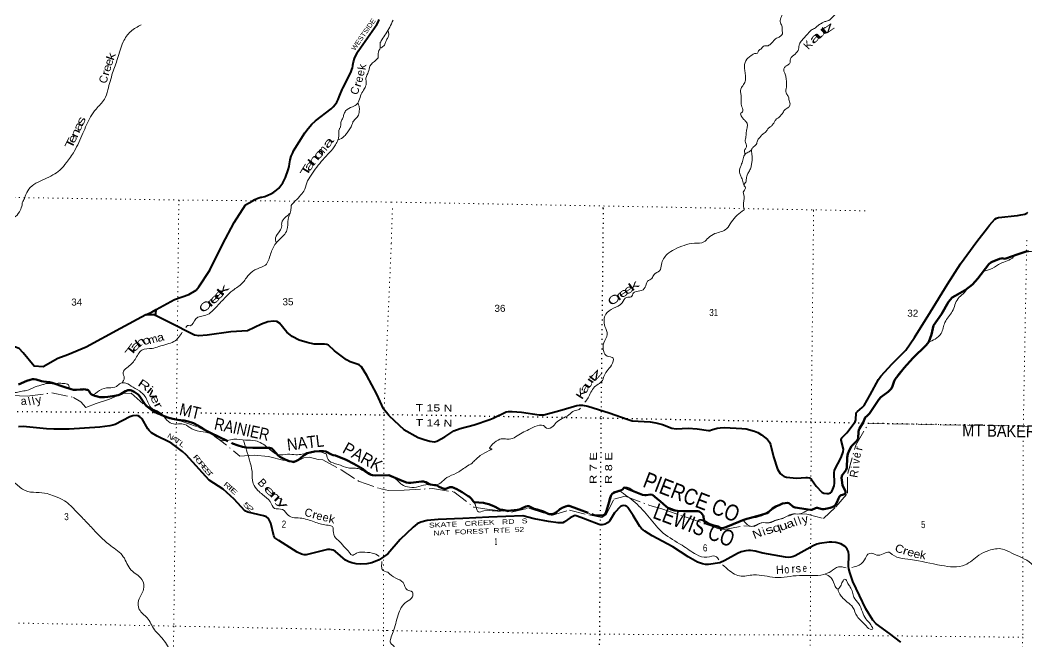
# Model space of a CAD drawing. Header units: feet. Extents: x -252658 to 9, y -366365 to -181930.
# Drawn here: x -229425 to -204389, y -284628 to -269181 of the extents above; entities that cross this region are included whole.
import ezdxf
from ezdxf.enums import TextEntityAlignment as Align

# ---------------------------------------------------------------- set-up
doc = ezdxf.new("R2010")
doc.units = ezdxf.units.FT
doc.header["$LTSCALE"] = 80
for name, pattern in [('DOT_DASHED', [7.7, 5, -1.2, 0.3, -1.2]), ('DOTTED', [1.5, 0.3, -1.2]), ('LONG_DASH_SHORT_DASH', [9.9, 6, -1.2, 1.5, -1.2])]:
    doc.linetypes.add(name, pattern=pattern)
for name, color, linetype, lineweight in [('11', 7, 'LONG_DASH_SHORT_DASH', 60), ('26', 7, 'Continuous', 40), ('39', 7, 'Continuous', 13), ('44', 7, 'DOT_DASHED', 13), ('6', 7, 'DOTTED', 25), ('7', 7, 'DOTTED', 13)]:
    doc.layers.add(name, color=color, linetype=linetype, lineweight=lineweight)
for name, color, linetype in [('12', 7, 'Continuous'), ('27', 7, 'Continuous'), ('41', 7, 'Continuous')]:
    doc.layers.add(name, color=color, linetype=linetype)

msp = doc.modelspace()

# ---------------------------------------------------------------- linework, layer by layer
at = {"layer": '11'}
for points in [[(-208619.87, -279632.29), (-208598.85, -279598.38), (-208587.32, -279573.13), (-208574.63, -279397.91), (-208569.11, -279369.99), (-208553.11, -279326.58), (-208459.78, -279176.27), (-208407.28, -279057.58), (-208364.16, -279009.88), (-208305.96, -278955.25), (-208253.29, -278880.75), (-208073.23, -278602.78), (-208019.69, -278547.34), (-207838.22, -278415.03), (-207790.02, -278369.77), (-207759.03, -278329.1), (-207733.94, -278275.46), (-207685.81, -278149.72), (-207661.57, -278100.35), (-207598.03, -278014.83), (-207440.51, -277820), (-207223.65, -277582.11), (-206893.09, -277258.87), (-206823.57, -277173.26), (-206760.08, -276989.33), (-206707.42, -276766.84), (-206514.17, -276484.67), (-206336.3, -276182.74), (-206250.71, -276075.59), (-206175.22, -276026.9), (-205996.08, -275934.6), (-205920.4, -275886.66), (-205744.1, -275752.01), (-205606.14, -275602.41), (-205334.2, -275244.55), (-205287.12, -275200.95), (-205253.76, -275182.64), (-205073.27, -275111.85), (-205029.68, -275099.27), (-205007.72, -275098.02), (-204944.98, -275108.08), (-204916.23, -275103.67), (-204627.76, -275007.37), (-204407.79, -274926.4), (-204350.76, -274916.73)], [(-229463.48, -278233.71), (-229254.77, -278139.93), (-229172.05, -278114.61), (-229119.7, -278103.31), (-229078.83, -278099.79), (-229027.87, -278106.3), (-228891.64, -278150.27), (-228843.48, -278160.19), (-228690.98, -278177.23), (-228630.28, -278192.12), (-228337.74, -278289.13), (-228152.1, -278352.8), (-228100.56, -278363.1), (-228023.26, -278364.95), (-227851.96, -278353.49)], [(-227851.96, -278353.49), (-227797.66, -278357), (-227768.6, -278362.21), (-227744.93, -278369.06), (-227734.93, -278374.32), (-227724.11, -278382.85), (-227711.79, -278396.7), (-227679.81, -278446.38), (-227663.48, -278467.76), (-227648.67, -278480.95), (-227629, -278491.08), (-227568.95, -278514.19), (-227501.04, -278534.31), (-227445.23, -278545), (-227388.97, -278549.52), (-227327.43, -278548.72), (-227244.1, -278542.75), (-227073.83, -278517.25), (-226985.29, -278498.67), (-226958.96, -278489.76), (-226911.09, -278465.8), (-226807.31, -278402.16), (-226777.17, -278387.31), (-226746.83, -278376.82), (-226710.27, -278372.21), (-226687.08, -278374.21), (-226655.51, -278382.13), (-226623.52, -278395.47), (-226585.61, -278416.96), (-226492.82, -278486.19), (-226449.45, -278529.15), (-226312.75, -278731.79), (-226274.61, -278768.13), (-226192.42, -278828.17), (-225992.27, -278950.64), (-225845.14, -279018.18), (-225727.15, -279059.45), (-225629.88, -279086.76), (-225504.88, -279112.8), (-225346.42, -279124.93), (-225245.53, -279148.87), (-225117.09, -279195.61), (-225006.18, -279249.51), (-224890.72, -279319.13), (-224789.14, -279381.87), (-224690.07, -279434.76), (-224143.73, -279695.79), (-224004.3, -279752.16), (-223898.07, -279783.31), (-223802.07, -279799.81), (-223637.49, -279804.95), (-223387.29, -279803.32), (-223225.44, -279804.41), (-223190.2, -279814.13), (-223168.35, -279825.96), (-223147.19, -279841.85), (-223121.64, -279866.56), (-223007.58, -279999.35), (-222962.93, -280033), (-222837.97, -280098.78), (-222735.46, -280137.99), (-222674.38, -280150.66), (-222618.37, -280151.83), (-222570.27, -280138.86), (-222505.63, -280101.34), (-222443.06, -280051.71), (-222351.39, -279978.57), (-222291.01, -279943.59), (-222216.44, -279920.87), (-222108.13, -279900.64), (-221990.58, -279888.7), (-221883.06, -279886.26), (-221824.77, -279902.07), (-221683.95, -279975.11), (-221638.98, -279993.19), (-221585.18, -279999.53), (-221320.55, -280106.43), (-221124.29, -280208.49), (-220896.08, -280339.91), (-220768.15, -280438.73), (-220725.27, -280463.72), (-220692.47, -280476.73), (-220664.48, -280484.39), (-220584.93, -280493.78), (-220260.17, -280488.88)], [(-215074.23, -281492.42), (-214959.98, -281489.58), (-214920.53, -281482.96), (-214883.12, -281464.17), (-214849.7, -281394.59), (-214729.74, -280985.96), (-214700.01, -280947.93), (-214660.9, -280920.91), (-214470.12, -280858.32), (-214437.65, -280834.65), (-214410.31, -280802.49), (-214394.46, -280795.52), (-214317.42, -280823.22), (-213948.22, -280971.45), (-213888.72, -280986.72), (-213853.82, -280986.23), (-213749.04, -280965.32), (-213702.73, -280976.96), (-213589.36, -281063.41), (-213508.13, -281130.17), (-213357.42, -281263.57), (-213300.75, -281304.79), (-213238.74, -281337.11), (-213142.68, -281365.08), (-213078.75, -281373.23), (-212924.21, -281378.66), (-212762.65, -281383.27), (-212619.97, -281377.58), (-212572.16, -281379.98), (-212535.1, -281388.95), (-212486.98, -281422.39), (-212435.09, -281485.68), (-212426.83, -281514), (-212424.95, -281587.21), (-212413.13, -281614.64), (-212378.86, -281643.15), (-212315.56, -281684.18), (-212250.74, -281715.61), (-212093.36, -281765.44), (-212013.83, -281798.21), (-211990.44, -281801.55), (-211957.66, -281800.71), (-211900.22, -281788.18), (-211788.41, -281742.24), (-211449.8, -281607.63), (-211353.24, -281571.87), (-211287.4, -281551.49), (-211009.44, -281483.54), (-210858.61, -281432.69), (-210816.87, -281409.66), (-210715.97, -281318.23), (-210630.28, -281266.62), (-210535.42, -281221.63), (-210463.36, -281194.38), (-210401.06, -281179.42), (-210345.41, -281175.34), (-210307.04, -281183.01), (-210281.64, -281199.7), (-210205.74, -281262.16), (-210179.39, -281279.27), (-210149.61, -281289.5), (-209768.7, -281349.51), (-209734.64, -281344.48), (-209642.65, -281308.67), (-209619.51, -281301.87), (-209596.27, -281299.09), (-209569.6, -281302.36), (-209479.36, -281329.11), (-209434.62, -281327.97), (-209351.29, -281316.49), (-209284.16, -281300.45), (-209233.1, -281283.52), (-209180.56, -281253.92), (-209149.44, -281223.18), (-209118.45, -281168.26), (-209074.58, -281064.86), (-209060.31, -281035.18), (-209051.36, -281020.56), (-209034.65, -281001.5), (-209019.94, -280993.31), (-209004.74, -280986.12), (-208943.92, -280964.22), (-208921.3, -280954.27), (-208904.16, -280941.46), (-208893.23, -280922.17), (-208896.18, -280888.31), (-208970.77, -280735.38), (-208993.79, -280612.49), (-208996.96, -280552.86), (-208994.16, -280521.51), (-208987.49, -280498.81), (-208977.32, -280478.36), (-208897, -280374.72), (-208883.1, -280351.97), (-208873.44, -280331.06), (-208866.72, -280301.81), (-208854.03, -280044.64), (-208838.09, -279959), (-208797.54, -279856.38), (-208751.8, -279765.48), (-208619.87, -279632.29)], [(-220260.17, -280488.88), (-219981.88, -280604.99), (-219882.73, -280642.26), (-219814.32, -280666.98), (-219766.88, -280675.67), (-219711.41, -280675.01), (-219447.69, -280642.41), (-219391.7, -280642.26), (-219365.31, -280648.95), (-219336.89, -280661.4), (-219254.55, -280708.29), (-219220.14, -280720.66), (-219119.91, -280732.03), (-219090.33, -280737.55), (-219057.55, -280747.31), (-219020.14, -280767.63), (-218926.75, -280811.58), (-218907.71, -280820.61), (-218890.67, -280826.62), (-218867.61, -280828.97), (-218837.76, -280823.81), (-218737.52, -280787.03), (-218720.32, -280782.86), (-218701.26, -280780.74), (-218678.55, -280784.19), (-218638.63, -280800.07), (-218564.53, -280833.65), (-218510.67, -280863.92), (-218429.65, -280911.56), (-218279.8, -281005.67), (-218250.72, -281027.45), (-218217.33, -281059.49), (-218170.32, -281118.86), (-218149.84, -281145.08), (-218129.96, -281153.6), (-217904.55, -281174.95), (-217846.87, -281186.36), (-217767.95, -281208.93), (-217666.6, -281245.37), (-217632.02, -281261.26), (-217522.59, -281322.93), (-217491.69, -281336.82), (-217465.79, -281345.33), (-217433.23, -281351.87), (-217344.33, -281366.89), (-217315.26, -281370.9), (-217275.34, -281370.4), (-217218.54, -281366.05), (-217062.99, -281345.99), (-217018.23, -281339.14), (-216974.13, -281324.77), (-216926.07, -281301.17), (-216845.55, -281266.4), (-216806.27, -281257.07), (-216771.57, -281257.16), (-216754.1, -281263.09), (-216691.12, -281301.69), (-216638.35, -281320.97), (-216563.87, -281343.31), (-216409.13, -281390.29), (-216308.58, -281438.26), (-216289.01, -281445.95), (-216266.54, -281451.77), (-216237.75, -281454.97), (-216214.33, -281455.14), (-216195.65, -281452.97), (-216165.38, -281447.63), (-216135.13, -281435.35), (-216097.39, -281410.34), (-216004.5, -281332.11), (-215974.48, -281311.8), (-215948.19, -281299.17), (-215859.65, -281266.07), (-215801.38, -281252.04), (-215771.28, -281251.19), (-215745.53, -281253.86), (-215152.12, -281479.21), (-215074.23, -281492.42)]]:
    msp.add_lwpolyline(points, dxfattribs=at)
at = {"layer": '26'}
for points in [[(-223818.29, -273772.1), (-223654.91, -273676.68), (-223586.34, -273637.94), (-223514.1, -273606.58), (-223438.98, -273582.95), (-223417.46, -273577.74), (-223338.39, -273559.33), (-223261.68, -273532.75), (-223188.17, -273498.31), (-223118.66, -273456.37), (-223053.91, -273407.39), (-222994.64, -273351.91), (-222941.5, -273290.54), (-222895.05, -273223.96), (-222855.83, -273152.88), (-222830.05, -273093.61), (-222760.83, -272901.17), (-222738.18, -272816.78), (-222726.48, -272747.76), (-222709.81, -272653.87), (-222683.41, -272562.24), (-222647.58, -272473.87), (-222622.96, -272425.1), (-222344.17, -271984.09), (-222261.38, -271869.37), (-222167.05, -271763.94), (-222089.6, -271691.87), (-222080.64, -271684), (-221693.02, -271383.73), (-221640.24, -271333.81), (-221592.96, -271278.64), (-221551.72, -271218.84), (-221516.94, -271155.05), (-221489.03, -271087.98), (-221487.27, -271082.98), (-221413.96, -270905.21), (-221396.67, -270869.81), (-221342.04, -270764.31), (-221196.39, -270454.14), (-221176.8, -270409.42), (-221161.99, -270362.9), (-221152.12, -270315.08), (-221149.73, -270297.01), (-221134.28, -270214.01), (-221110.25, -270133.08), (-221077.88, -270055.11), (-221037.55, -269980.95), (-221016.89, -269949.01), (-220558.06, -269290.94), (-220524.27, -269230.16), (-220497.01, -269166.19)], [(-226038.73, -276368.26), (-225585.21, -276120.82), (-225226.53, -275997.12), (-225050.8, -275885.96), (-224981.84, -275808.09), (-224711.18, -275389.98), (-224394.57, -274759.03), (-224104.27, -274211.42), (-223818.29, -273772.1)], [(-205366.48, -274339.18), (-205317.38, -274275.91), (-205182.18, -274123.51), (-205141.9, -274101.78), (-205092.88, -274086.85), (-205013.16, -274077.81), (-204703.48, -274046.67), (-204623.97, -274035.67), (-204538.53, -274017.05), (-204442.8, -273997.29), (-204391.66, -273979.33), (-204368.03, -273954.2)], [(-220245.98, -279015.7), (-219880.79, -279353.88), (-219528.94, -279552.45), (-219381.06, -279602.95), (-219239.07, -279637.75), (-219123.98, -279654.81), (-219061.56, -279642.23), (-218860.16, -279532.29), (-218638.53, -279382.18), (-218484.55, -279326.41), (-218135.46, -279233.02), (-217747.08, -279104.63), (-217664.5, -279069.67), (-217336.31, -278915.91), (-217282.44, -278904.18), (-217192.92, -278904.18), (-216958.4, -278921.19), (-216519.39, -278989.48), (-216397.75, -278989.45), (-216007.4, -278882.15), (-215580.79, -278754.85), (-215524.01, -278750.63), (-215443.02, -278750.63), (-215305.45, -278775.89), (-214779.31, -278940.57), (-214305.43, -279107.08), (-214208.93, -279134.48), (-213758.81, -279159.2), (-213612.14, -279185.66), (-213447.45, -279230.64), (-213219.96, -279322.14), (-213114.11, -279338.35), (-212808.46, -279315.24), (-212589.4, -279332.07), (-212310.11, -279375.24), (-212274.67, -279373.32), (-212233.11, -279360.53), (-212088.18, -279317.88), (-212014.64, -279309.35), (-211905.81, -279306.2), (-211473.66, -279323.74), (-211366.69, -279339.2), (-211159.94, -279390.38), (-211077.97, -279423.62), (-210986.23, -279486.34), (-210839.16, -279601.49), (-210789.29, -279665.94), (-210762.43, -279727.31), (-210687.98, -280028.31), (-210590.5, -280336.37), (-210527.98, -280443.82), (-210476.82, -280486.47), (-210424.26, -280517.94), (-210369.19, -280537.64), (-210116.83, -280563.22), (-209888.55, -280541.92), (-209840.6, -280544.04), (-209793.15, -280556.26), (-209743.62, -280593.1), (-209624.96, -280757.95), (-209492.11, -280908.71), (-209436.59, -280937.59), (-209365.29, -280944.95), (-209321.6, -280938.56), (-209273.64, -280921.49), (-209247.52, -280906.04), (-209210.76, -280836.2), (-209184.12, -280748.76), (-209174.41, -280685.05), (-209181.99, -280424.62), (-209169.33, -280365.27), (-209009.45, -280046.01), (-208957.12, -279906.42), (-208948.44, -279837.04), (-209006, -279615.6), (-209006.15, -279584.41), (-208989.09, -279556.69), (-208862.67, -279437.08), (-208658.71, -279162.21), (-208643.81, -279108.88), (-208631.84, -278941.06), (-208603.31, -278904.16), (-208484.64, -278806.8), (-208439.19, -278754.88), (-208286.57, -278487.67), (-208081.12, -278106.6), (-208023.69, -278025.95), (-207737.2, -277719.18), (-207398.36, -277384.43), (-207184.19, -277063.34), (-206788.05, -276427.09), (-206361.58, -275736.63), (-206040.27, -275236.9), (-205630.32, -274679.13), (-205366.48, -274339.18)], [(-226296.03, -276506.04), (-226144.31, -276425.87), (-226038.73, -276368.26)], [(-226054.83, -276516.88), (-226053.48, -276478.44), (-226051.95, -276434.69), (-226043.76, -276393.51), (-226038.73, -276368.26)], [(-226296.03, -276506.04), (-226927.34, -276839.66), (-227781.1, -277303.15), (-228240.86, -277500.42), (-228488.76, -277590.86), (-228854.11, -277792.95), (-229073.04, -277781.04), (-229351.66, -277450.82), (-229451.22, -277339.35), (-229631.5, -277269.44), (-229811.16, -277125.11), (-229972.83, -276990.99), (-230528.74, -276905.85), (-230798.77, -276843.29)], [(-226054.83, -276516.88), (-226082.65, -276502.83), (-226271.36, -276505.67), (-226296.03, -276506.04)], [(-220245.98, -279015.7), (-220386.98, -278841.92), (-220552.75, -278472.42), (-220804.17, -278009.68), (-220938.38, -277797.93), (-220992.92, -277746.59), (-221221.27, -277666.97), (-221311.37, -277619.2), (-221604.93, -277395.46), (-221754.51, -277257.42), (-221799.73, -277236.07), (-221852.51, -277233.96), (-222115.98, -277230.23), (-222287.41, -277191.72), (-222488.9, -277128.53), (-222663.2, -277039.64), (-222794.72, -276930.83), (-222973.74, -276706.05), (-223038.98, -276672.11), (-223126.08, -276660.51), (-223266.99, -276676.33), (-223422.07, -276734.45), (-223769.04, -276900.49), (-224185.21, -276927.15), (-224776.62, -277006.65), (-224981.24, -277022.74), (-225090.07, -277004.01), (-225730.44, -276680.79), (-226054.83, -276516.88)], [(-220278.93, -282438.21), (-220499.99, -282592.36), (-220677.41, -282665.29), (-220806.41, -282687.75), (-220956.96, -282695.12), (-221072.42, -282687.75), (-221177.72, -282661.07), (-221253.98, -282637.06), (-221333.92, -282595.39), (-221585.39, -282386.09), (-221644.54, -282347.68), (-221719.57, -282330.64), (-221779.66, -282335.01), (-222017.47, -282392.5), (-222311.45, -282466.46), (-222362.33, -282465.97), (-222429.89, -282453.29), (-222539.98, -282400.16), (-222991.74, -282110.72), (-223088.57, -282043.52), (-223113.36, -281993.03), (-223193.21, -281682.59), (-223246.5, -281565.48), (-223299.69, -281523.91), (-223374.52, -281494), (-223764.14, -281409.84), (-223837.73, -281375.44), (-224098.58, -281083.59), (-224373.84, -280833.85), (-224727.69, -280611.62), (-225297.23, -279981.25), (-225389.73, -279901.7), (-225655.73, -279698.92), (-225730.62, -279655.76), (-226020.85, -279516.53), (-226159.25, -279431.72), (-226212.62, -279378.13), (-226247.92, -279332.45), (-226391.11, -279088.99), (-226446.37, -279038.85), (-226492.81, -279013.5), (-226543.12, -279003.22), (-226621.59, -279009.27), (-226694.08, -279034.13), (-227063.37, -279226.13), (-227119.82, -279245.85), (-227192.66, -279259.57), (-227439.69, -279295.37), (-228205.65, -279341.21), (-228586.02, -279344.06), (-228772.29, -279338.45), (-229346.51, -279281.3), (-229464.26, -279289.14)], [(-214233.76, -281414.17), (-214315.53, -281288.29), (-214336.78, -281269.12), (-214368.82, -281252.04), (-214417.84, -281243.51), (-214449.81, -281245.64), (-214497.6, -281268.58), (-214640.85, -281422.97), (-214766.18, -281631.72), (-214815.35, -281672.13), (-214872.89, -281701.99), (-214909.13, -281712.65), (-214951.76, -281716.92), (-214981.6, -281716.92), (-215021.75, -281709.31), (-215330.76, -281592.19)], [(-215330.76, -281592.19), (-215391.17, -281569.29), (-215599.99, -281494.17), (-215618.89, -281490.87), (-215647.67, -281497.28), (-215744.92, -281550), (-215889.58, -281648.68), (-215932.28, -281670.05), (-215979.1, -281674.27), (-216048.37, -281672.14), (-216287.99, -281638.69), (-216643.58, -281569.11), (-216920.75, -281493.77), (-217770.82, -281532.95), (-218418.73, -281562.78), (-219031.86, -281585.24), (-219299.79, -281608.88), (-219460.78, -281650.81), (-219550.3, -281693.46), (-219653.68, -281776.24), (-219974.33, -282080.89), (-220278.93, -282438.21)], [(-207524.8, -284634.16), (-207803.82, -284424.62), (-208134.39, -284182.07), (-208220.85, -284091.35), (-208394.81, -283811.2), (-208550.49, -283476.8), (-208718.2, -283128.29), (-208794.07, -282906.83), (-208815.38, -282810.87), (-208821.45, -282743.78), (-208815.38, -282478.2), (-208826.29, -282387.77), (-208856.95, -282326.79), (-208908.1, -282262.82), (-209016.61, -282192.04), (-209142.56, -282160.46), (-209236.34, -282149.8), (-209307.98, -282154.86), (-209545.4, -282186.05), (-209613.61, -282203.11), (-209706.31, -282242.02), (-210151.42, -282493.95), (-210196.54, -282510.18), (-210262.62, -282525.11), (-210322.3, -282529.38), (-210392.77, -282527.33), (-210955.3, -282422.87), (-211146.1, -282377.98), (-211260.65, -282359.5), (-211312.35, -282356.66), (-211380.55, -282363.05), (-211490.31, -282395.05), (-211584.57, -282436.85), (-211897.41, -282608.3), (-212023.56, -282660.64), (-212309.85, -282704.27), (-212381.54, -282705.7), (-212454.78, -282689.34), (-212576.27, -282644.56), (-212813.13, -282517.21), (-213194.24, -282264.52), (-213707.96, -281991.27), (-213893.51, -281876.86), (-213968.69, -281809.38), (-214010.74, -281759.57), (-214180.71, -281488.87), (-214233.76, -281414.17)]]:
    msp.add_lwpolyline(points, dxfattribs=at)
at = {"layer": '39'}
for points in [[(-211401.28, -272517.03), (-211399.36, -272391.34), (-211363.57, -272325.71), (-211392.58, -272187.93), (-211375.8, -272073.45), (-211364.68, -271942.71), (-211341.9, -271830.39), (-211347.79, -271737.53), (-211400.7, -271673.73), (-211453.8, -271617.99), (-211481.1, -271579.02), (-211501.13, -271487.82), (-211460.15, -271458.6), (-211450.72, -271400.37), (-211475.35, -271333.25), (-211491.87, -271264.3), (-211497.47, -271159.35), (-211495.4, -271070.71), (-211509.1, -270967.57), (-211505.44, -270897.12), (-211453.02, -270809.73), (-211396.01, -270698.26), (-211383.3, -270585.7), (-211402.29, -270450.18), (-211411.5, -270326.99), (-211357.05, -270152.98), (-211276.91, -270086.43), (-211162.34, -270012.68), (-211091.48, -269998.31), (-211047.54, -269928.85), (-211006.56, -269899.63), (-210936.34, -269826.79), (-210849.56, -269820.88), (-210763.89, -269776.64), (-210699.91, -269711.71), (-210656.35, -269658.37), (-210568.53, -269608.13), (-210499.02, -269565.51), (-210469.79, -269521.89), (-210473.71, -269431.09), (-210479.27, -269324.12), (-210525.1, -269216.15), (-210494.03, -269093.97), (-210432.75, -268972.53), (-210386.75, -268901.11), (-210352.97, -268835.43), (-210244.73, -268773.61), (-210136.68, -268719.85), (-209992.24, -268660.94), (-209869.95, -268601.49), (-209773.65, -268566.94), (-209709.53, -268549.02), (-209571.37, -268500.04), (-209464.48, -268409.97), (-209372.07, -268335.66), (-209301.62, -268252.75), (-209235.15, -268167.72), (-209157.99, -268056.76), (-209073.35, -267970.17), (-209017.89, -267925.18), (-209016.39, -267860.72), (-208981.11, -267817.25), (-208886.64, -267740.98), (-208824.9, -267686.07), (-208770.8, -267612.83), (-208686.63, -267546.38), (-208616.84, -267491.67), (-208544.61, -267418.88), (-208482.92, -267365.99), (-208426.95, -267298.84), (-208290.97, -267171.19), (-208060.16, -267037.83), (-207834.63, -266872.09), (-207675.74, -266712.76), (-207596.81, -266611.92), (-207510.25, -266529.4), (-207441.49, -266432.34), (-207418.57, -266313.98), (-207359.12, -266184.44), (-207300.89, -266107.27), (-207280.36, -266004.98), (-207243.72, -265903.09), (-207158.89, -265808.44), (-207124.31, -265708.51), (-207066.23, -265637.39), (-206930.06, -265501.68), (-206798.87, -265406.16), (-206719.01, -265351.7), (-206669.07, -265284.41), (-206625.23, -265218.98), (-206497.04, -265165.72)], [(-211422.93, -273890.06), (-211437.54, -273736), (-211422.96, -273629.55), (-211426.59, -273526.68), (-211441.09, -273457.79), (-211413.6, -273402.05), (-211387.98, -273340.21), (-211422.89, -273282.92), (-211380.74, -273203.35), (-211364.52, -273113.07), (-211337.96, -273010.95), (-211287.66, -272927.56), (-211249.02, -272825.74), (-211230.51, -272723.42), (-211218.22, -272629), (-211225.83, -272524.02), (-211232.68, -272386.81), (-211189.09, -272331.46), (-211108.56, -272246.81), (-211080.22, -272154.81), (-211036.67, -272101.48), (-210986.8, -272036.22), (-210900.75, -271973.87), (-210848.96, -271912.69), (-210803.31, -271855.38), (-210741.89, -271812.57), (-210696.18, -271753.25), (-210654.42, -271689.8), (-210612.74, -271630.38), (-210555.58, -271597.54), (-210505.99, -271544.37), (-210456.17, -271481.12), (-210401.85, -271397.83), (-210348.72, -271364.89), (-210291.27, -271319.97), (-210277.87, -271263.87), (-210294.66, -271207.03), (-210309.54, -271154.26), (-210312.47, -271107.83), (-210352.95, -271030.24), (-210383.64, -270964.99), (-210384.52, -270916.6), (-210368.78, -270846.45), (-210366.79, -270761.86), (-210375.56, -270620.57), (-210403.39, -270519.11), (-210429.87, -270445.9), (-210430.51, -270387.44), (-210388.84, -270328.02), (-210305.03, -270275.69), (-210275.34, -270211.94), (-210267.6, -270139.58), (-210217.74, -270074.32), (-210098.39, -269966.45), (-210068.75, -269904.71), (-210058.85, -269826.36), (-210035.06, -269756.42), (-209869.11, -269550.96), (-209741.29, -269425.16), (-209645.32, -269369.11), (-209600.09, -269329.93), (-209544.75, -269288.98), (-209495.78, -269261.99), (-209432.39, -269221.25), (-209349.34, -269201.15), (-209228.41, -269111.45), (-209147.97, -269030.83), (-209033.17, -268945.01), (-208922.78, -268875.21), (-208821.66, -268857.58), (-208768.24, -268812.56), (-208700.64, -268763.86), (-208649.51, -268730.87), (-208628.16, -268679), (-208590.55, -268621.5), (-208490.86, -268492.98), (-208396.74, -268344.18), (-208359.05, -268282.64), (-208264.75, -268212.44), (-208210.48, -268131.17), (-208150.27, -268054.07), (-208073.33, -267951.19), (-207995.1, -267878.57), (-207900.24, -267784.2)], [(-226414.43, -269296.81), (-226675.44, -269460.48), (-226862.45, -269723.2), (-227001.98, -270135.16), (-227125.04, -270490.84), (-227244.49, -270914.99), (-227330.51, -271144.03), (-227537.58, -271388.52), (-227671.78, -271583.08), (-227863.69, -271990.73), (-228080.04, -272440.52), (-228271.17, -272717.31), (-228439.62, -272909.67), (-228609.65, -273027.53), (-229032.17, -273232.59), (-229210.42, -273378.59), (-229298.17, -273557.29), (-229343.13, -273661.74), (-229377.33, -273716.96)], [(-220151.28, -269180.59), (-220234.44, -269356.65), (-220332.17, -269519.19), (-220431.84, -269669.64), (-220474.73, -269764.03), (-220473.31, -269864.7), (-220524.57, -270009.38), (-220519.03, -270093.97), (-220569.86, -270168.18), (-220728.02, -270324.36), (-220767.2, -270471.11), (-220824.52, -270619.78), (-220819.26, -270750.67), (-220862.37, -270881.3), (-220943.82, -271019.77), (-220999.25, -271188.59), (-221042.01, -271260.83), (-221159.34, -271330.66), (-221331.31, -271436.42), (-221376.21, -271528.79), (-221398.9, -271615.24), (-221445.75, -271697.52), (-221454.55, -271820.29), (-221487.18, -271884.53), (-221496.18, -272041.52), (-221521.03, -272152.11), (-221580.24, -272278.63), (-221896.9, -272647.35), (-222189.47, -273034.31), (-222297.43, -273222.97), (-222371.22, -273427.92), (-222478.87, -273564.24), (-222616.81, -273710.46), (-222684.99, -273783.39)], [(-220475.14, -269875.26), (-220382.34, -269820.91), (-220337.47, -269732.57), (-220302.75, -269656.25), (-220266, -269577.93), (-220259.59, -269517.57), (-220279.6, -269436.76)], [(-221521.05, -272160.56), (-221363.29, -272066.4), (-221296.24, -271978.18), (-221223.09, -271879.93), (-221174.15, -271785.58), (-221147.49, -271709.22), (-221062.24, -271611.03), (-220999.16, -271510.71), (-220990.63, -271432.24), (-220998, -271317.44), (-221011.9, -271281.13), (-221022.83, -271245.5)], [(-211423.01, -273289.27), (-211444.96, -273220.67), (-211482.36, -273096.79), (-211518.74, -273015.26), (-211532.31, -272906.08), (-211482.41, -272754.12), (-211447.17, -272625.99), (-211391.98, -272506.42), (-211293.9, -272448.38), (-211233.95, -272403.23)], [(-232436.11, -274747.09), (-232215.46, -274791.65), (-231994.44, -274793.51), (-231826.67, -274672.22), (-231766.18, -274401.19), (-231459.02, -274188.55), (-231455, -274188.58), (-231047.6, -274004.95), (-230750.01, -273981.31), (-230458.83, -274003.88), (-230153.62, -274030.59), (-229862.46, -274055.17), (-229579.35, -274081.7), (-229443.56, -273940.03), (-229386.2, -273805.74), (-229374.09, -273742.22), (-229377.33, -273716.96)], [(-225306.39, -276819.72), (-225267.01, -276771.19), (-225200.72, -276773.77), (-225056.65, -276601.99), (-224810.76, -276511.54), (-224525.6, -276286.65), (-224318.83, -276065.12), (-224136.6, -275895.68), (-223900.03, -275716.64), (-223737.55, -275504.8), (-223525.35, -275355.73), (-223325.67, -275264.88), (-223196.87, -274994.42), (-223068.1, -274727.98), (-222984.98, -274638.16), (-222790.16, -274402.45), (-222757.73, -274123.13), (-222724.62, -274004.73), (-222689.44, -273880.32), (-222684.99, -273783.39)], [(-211422.93, -273890.06), (-211735.96, -274194.06), (-211855.13, -274362.61), (-212145.02, -274484.32), (-212310.21, -274588.36), (-212421.12, -274692.57), (-212654.42, -274721.96), (-212911.92, -274777.41), (-213151.47, -274875.16), (-213330.79, -274997.25), (-213478.39, -275250.18), (-213523.14, -275406.91), (-213660.15, -275498.97), (-213716.78, -275601.36), (-213821.52, -275665.37), (-213880.33, -275818.03), (-214013.32, -275910.1), (-214174.31, -275959.84), (-214226.89, -276054.2), (-214345.54, -276067.88), (-214452.54, -276202.28), (-214670.11, -276340.33), (-214859.57, -276488.53), (-214880.68, -276790.15), (-214825.07, -276993.48), (-214906.16, -277194.34), (-214912.92, -277415.56), (-214828.86, -277526.46), (-214678.26, -277577.25), (-214717.04, -277752.1), (-214828.08, -277894.53), (-214923.2, -278083.27), (-214929.29, -278103.37), (-215139.46, -278294.11), (-215300.73, -278564.72), (-215380.99, -278674.75)], [(-223057.26, -274710.81), (-223077.03, -274591.12), (-222967.12, -274419.06), (-222919.89, -274294.75), (-222921.62, -274260.54), (-222862.09, -274106.16), (-222793.29, -274048.41), (-222713.89, -273977.89)], [(-213706.71, -280974.83), (-213698.55, -280979.62), (-213508.07, -281129.09), (-213297.58, -281306.79), (-212799.29, -281382.88), (-212562.07, -281381.67), (-212439.76, -281478.62), (-212408.07, -281619.52), (-212215.45, -281728.77), (-212098.97, -281763.35), (-211988.53, -281801.94), (-211718.85, -281712.33), (-211416.91, -281592.67), (-210851.47, -281429.64), (-210692.23, -281301.45), (-210535.16, -281221.52), (-210333.98, -281175.94), (-210151.42, -281289.18), (-209944.48, -281324.07), (-209777.71, -281348.76), (-209596.61, -281299.09), (-209466.05, -281329.69), (-209262.89, -281294.17), (-209178.32, -281252.22), (-209044.83, -281011.31), (-208893.76, -280921.31), (-208971.53, -280731.99), (-208994.97, -280526.76), (-208869.63, -280318), (-208848.45, -279994.25), (-208755.23, -279771.31), (-208597.85, -279598.87), (-208562.85, -279349.59), (-208449.63, -279156.88), (-208409.1, -279060.47), (-208300.17, -278948.21), (-208071.85, -278601.02), (-207769.45, -278344.59), (-207654.01, -278089.54), (-207379.47, -277748.54), (-207086.95, -277439.78), (-206865.12, -277231.35), (-206769.93, -277020.48), (-206702.71, -276757.23), (-206543.16, -276534.51), (-206383.39, -276249.44), (-206252.15, -276076.91), (-205960.11, -275914.97), (-205657.74, -275666.59), (-205500.27, -275465.99), (-205324.6, -275233.26), (-205143.36, -275139.34), (-205030.65, -275099.49), (-204924.12, -275105.88), (-204700.74, -275034.23), (-204435.05, -274934.55), (-204127.33, -274891.33), (-203988.25, -274779.17), (-203813.21, -274737.52), (-203631.99, -274649.63), (-203358.31, -274564.06), (-203134.7, -274424.02), (-202961.41, -274303.92)], [(-205461.03, -275414.45), (-205192.03, -275320.16), (-205094.44, -275252.37), (-204962.95, -275191.35), (-204794.87, -275120.84), (-204737.09, -275084.39), (-204696.23, -275032.61)], [(-206831.15, -277183.21), (-206673.71, -277103.27), (-206524.48, -276962.98), (-206427.08, -276689.77), (-206243.23, -276416.85), (-206101.45, -276099.54), (-205974.4, -275979.29), (-205862.52, -275846.07)], [(-226885.87, -278192.47), (-226836.91, -278069.44), (-226861.93, -277934.46), (-226770.56, -277818.56), (-226565.9, -277609.08), (-226394.92, -277378.38), (-226141.7, -277337.09), (-225972.54, -277292.25), (-225777.14, -277231.54), (-225601.79, -277166.64), (-225392.45, -276930.78)], [(-231893.1, -277481.7), (-231745.62, -277543.28), (-231637.8, -277626.66), (-231501.66, -277688.15), (-231362.39, -277612.89), (-231141.78, -277665.03), (-230919.63, -277773.52), (-230701.68, -277906.1), (-230573.19, -277919.25), (-230394.53, -277940.87), (-230268.8, -278046.53), (-230025.39, -278259.79), (-229718.84, -278368.98), (-229546.34, -278433.15), (-229411.72, -278407.78), (-229264.81, -278380.85), (-229051.09, -278292.14), (-228861.76, -278237.42), (-228783.17, -278209.92), (-228580.31, -278221.69), (-228475.68, -278204.47), (-228347.12, -278209.57), (-228224.79, -278238.76), (-228185.52, -278351.74), (-228030.94, -278369.13), (-227805.83, -278362.99), (-227765.53, -278349.25), (-227695.83, -278426.27), (-227640.05, -278485.07), (-227454.32, -278380.03), (-227216.69, -278315.66), (-227029.53, -278281.03), (-226922.38, -278201.47), (-226797.81, -278202.52), (-226617.74, -278298.58), (-226411.84, -278429.05), (-226324.22, -278526.34), (-226247.03, -278669.81), (-226181.75, -278797.08), (-225963.73, -278919.61), (-225808.29, -279077.81), (-225652.58, -279203.84), (-225329.24, -279224.67), (-225159.32, -279332.71), (-224876.63, -279411.53), (-224644.1, -279479.87), (-224434.26, -279620.43), (-224110.54, -279595), (-223819.32, -279613.54), (-223574.34, -279633.71), (-223272.27, -279799.19), (-223004.47, -279978.46), (-222773.31, -279968.34), (-222566.42, -279978.13), (-222407.56, -279963.38), (-222266.61, -279928.36), (-222017.15, -279892.24), (-221844.78, -279945.99), (-221814.94, -279953.7)], [(-247806.97, -278757.47), (-247786.77, -278775.81), (-247621.69, -278984.38), (-247385.32, -279074.88), (-246922.06, -279187.41), (-246834.21, -279256.54), (-246700.32, -279100.77), (-246528.11, -279174.64), (-246283.46, -279235.03), (-245828.16, -279092.03), (-245627.93, -279178.2), (-245261.02, -279032.45), (-244641.71, -278981.35), (-244489.9, -278845.85), (-244320.57, -278780.9), (-244037.04, -278755.13), (-243737.41, -278727.48), (-243737.43, -278729.5), (-243180.41, -278925.28), (-242969.78, -278969.3), (-242897.64, -278994.05), (-242803.86, -279075.3), (-242702.1, -279162.65), (-242674.87, -279273.51), (-242586.54, -279284.31), (-242541, -279367.16), (-242406.37, -279366.29), (-242358.59, -279421), (-242191.65, -279402.29), (-242134.01, -279479.22), (-242079.76, -279479.67), (-242045.9, -279516.17), (-242010.39, -279596.92), (-241907.81, -279585.72), (-241832.17, -279672.85), (-241756.31, -279733.83), (-241649.29, -279670.37), (-241434.61, -279710.4), (-241120.9, -279680.86), (-240858.53, -279785.66), (-240720.43, -279853.2), (-240724.46, -279855.18), (-240487.32, -279851.14), (-239945.87, -279739.04), (-239460.59, -279614.4), (-239048.44, -279587.71), (-238429.78, -279617.06), (-238064.67, -279690.54), (-237727.18, -279701.43), (-237269.55, -279765.64), (-237269.54, -279763.62), (-236875.97, -279797.12), (-236437.8, -279782.71), (-236063.45, -279709.43), (-235853.1, -279787.64), (-235605.71, -280004.95), (-235392.85, -280022.84), (-235229.56, -280203.24), (-234962.59, -280237.67), (-234652.61, -280419.31), (-234211.91, -280340.55), (-233856.13, -280327.46), (-233497.87, -280461.13), (-233483.46, -280459.34), (-233116.62, -280567.03), (-232852.36, -280687.93), (-232509.43, -280771.28), (-232340.03, -280696.28), (-232048, -280614.26), (-231780.3, -280560.19), (-231540.33, -280455.61), (-230949.59, -280458.58), (-230326.48, -280435.67), (-229896.96, -280495.61), (-229536.9, -280695.78), (-229299.21, -280870.77), (-229024.28, -280915.33), (-228753.24, -280943.76), (-228572.92, -281007.64), (-228322.69, -281124.4), (-228029.5, -281392.39)], [(-215492.13, -278818.95), (-215522.82, -278851.59), (-215647.58, -278889.39), (-215780.59, -278989.5), (-216096.85, -279181.53), (-216201.77, -279297.83), (-216368.63, -279297.27), (-216376.61, -279281.16), (-216569.53, -279260.4), (-216772.89, -279354.24), (-216940.01, -279436.15), (-217262.18, -279591.95), (-217539.67, -279613.14), (-217723.35, -279835.78), (-217715.3, -279833.8), (-217981.22, -279999.84), (-218186.89, -280186.2), (-218335.96, -280280.23), (-218581.75, -280440.31), (-218813.3, -280548.15), (-218966.51, -280678.37), (-219119.49, -280736.18), (-219274.22, -280719.57), (-219513.62, -280771.07), (-219742.85, -280788.4), (-219935.61, -280719.37), (-220029.8, -280630.56), (-220164.14, -280527.53), (-220260.09, -280489.39)], [(-223872.3, -279610.5), (-223720.94, -280115.23), (-223658.89, -280391.32), (-223627.22, -280695.32), (-223510.08, -280869.3), (-223396.36, -280968.82), (-223208.9, -281143.39), (-223101.76, -281311.24), (-222897.04, -281341.13), (-222763.56, -281481.05), (-222416.56, -281558.4), (-222073.8, -281661.86), (-221762.92, -281732.87), (-221656.67, -281763.94), (-221635.77, -281910.95), (-221540.74, -282084.74), (-221450.96, -282163.95), (-221385.34, -282248.98), (-221267.75, -282366.64), (-221172.17, -282474.05), (-221057.22, -282422.72), (-220908.33, -282399.84), (-220671.4, -282421.95), (-220503.23, -282497.8), (-220497.78, -282502.15)], [(-221814.94, -279953.7), (-221739.78, -280129.92), (-221519.47, -280218.28), (-221269.02, -280306.88), (-221122.39, -280314.15), (-220989.91, -280331.36), (-220861.84, -280396.81), (-220711.77, -280474.51), (-220456.57, -280474.65), (-220348.15, -280485.62), (-220260.09, -280489.39)], [(-220129.19, -280545.45), (-219828.88, -280663.41), (-219555.45, -280656.28), (-219348.39, -280654.96), (-219232.17, -280720.01)], [(-219098.57, -280730.92), (-218906.68, -280821.37), (-218671.36, -280785.96), (-218412.48, -280921.58), (-218205.92, -281071.11), (-218091.98, -281262.56), (-218028.11, -281401.56), (-217891.31, -281371.85), (-217625.97, -281376.76), (-217330.45, -281373.73), (-217042.88, -281344.52), (-216773.21, -281256.93), (-216676.88, -281307.53), (-216558.4, -281344.13), (-216423.84, -281384.81), (-216303.42, -281441.53), (-216166.74, -281448.02), (-215949.13, -281299.92), (-215727.86, -281258.42), (-215452.79, -281359.91), (-215165.71, -281475.51), (-214994.89, -281492.18), (-214878.16, -281454.35), (-214811.16, -281255.46), (-214729.85, -280986.22), (-214451.97, -280848.37), (-214389.48, -280796.29), (-214120.46, -280903.79), (-213907.63, -280982.94), (-213706.71, -280974.83)], [(-214524.21, -280877.52), (-214133.38, -281163.2), (-213772.83, -281550.58), (-213430.31, -281923.82), (-212964.95, -282229.08), (-212605.87, -282457.56), (-212344.75, -282524.81), (-212125.56, -282503.42), (-212049.96, -282591.92)], [(-218149.91, -281151.75), (-217924.82, -281172.62), (-217669.75, -281243.87), (-217448.97, -281349.19), (-217315.54, -281371.89)], [(-228029.5, -281392.39), (-227798.33, -281627.67), (-227567.26, -281875.02), (-227168.37, -282242.46), (-226859.12, -282512.59), (-226666.91, -282844.09), (-226395.54, -283077.7), (-226357.38, -283325.43), (-226478.16, -283597.97), (-226461.9, -283821.38), (-226268.69, -284030.19), (-226084.24, -284327.44), (-225839.33, -284603.06), (-225622.79, -284906.61), (-225316.3, -285023.85), (-224751.23, -285217.69), (-224223.66, -285328.75), (-223778.05, -285386.81), (-223264.91, -285542), (-222673.75, -285740.09), (-222187.4, -285977.52), (-221904.63, -286291.68), (-221579.92, -286638.38), (-221253.78, -286808.08), (-220874.8, -286905.82), (-220785, -286983.01), (-220620.68, -287284.11), (-220474.24, -287560.91), (-220403.03, -287698.29), (-220330.32, -287782.99)], [(-211446.57, -281605.08), (-211234.53, -281760.22), (-210978.92, -281668.55), (-210795.99, -281671.18), (-210608.79, -281597.39), (-210457.89, -281559.68), (-210234.39, -281453.83), (-210047.42, -281448.42), (-209884.37, -281384.61), (-209796.99, -281344.61)], [(-208742.46, -282779.97), (-208511.68, -282688.51), (-208422.88, -282586.23), (-208340.01, -282451.75), (-208235.4, -282429.98), (-208082.78, -282476.75), (-207787.07, -282417.4), (-207785.06, -282419.42), (-207285.06, -282586.02), (-206511.58, -282729.4), (-205926.54, -282717.29), (-205583.98, -282473.06), (-205338.33, -282357.22), (-204998.48, -282322.16), (-204759.6, -282425.54), (-204279.98, -282678.56), (-204025.69, -282981.1), (-203716.8, -283191.31), (-203280.42, -283144.51), (-202650.99, -283084.27), (-202128.36, -283096.07), (-201714.22, -283091.43), (-201315.9, -283006.28), (-201018.31, -282985.15), (-200495.77, -283025.12), (-200188.42, -283092.52), (-199915.49, -283234.23), (-199650.88, -283458.37), (-199496.49, -283579.56), (-199241.5, -283672.94), (-198595.27, -283996.91), (-198318.27, -284122.54), (-198195.93, -284211.45), (-198075.61, -284298.33)], [(-220431.44, -282630.74), (-220434.73, -282721.65), (-220419.58, -282834.42), (-220283.34, -282896.11)], [(-220283.34, -282896.11), (-220084.09, -283043.93), (-219901.52, -283153.15), (-219801.62, -283336.51), (-219671.13, -283391.25), (-219671.53, -283511.93), (-219818.69, -283634.13), (-220024.82, -283957.25), (-220148.87, -284381.22), (-220209.72, -284545.94), (-220214.09, -284650.52), (-220109.98, -284775.57), (-220144.53, -284890.09), (-220128.73, -284974.62), (-219986.42, -285099.8), (-219780.06, -285309.66), (-219597.3, -285360.56), (-219438.67, -285415.4), (-219099.73, -285655.88), (-219025.9, -285821.05), (-219115.11, -286048.03), (-219049.31, -286209.15), (-218828.83, -286402.98), (-218259.89, -286394.83), (-217676.57, -286294.21), (-217315.26, -286458.33), (-217053.18, -286837.33), (-216857.23, -287153.76), (-216599.04, -287494.54), (-216194.45, -287940.39), (-215966.94, -288437.94), (-215895.78, -288802.23), (-215771.8, -288997.74), (-215676.38, -289319.86), (-215735.23, -289484.59), (-215774.21, -289719.78), (-215808.91, -289876.55), (-215791.51, -290085.78), (-215930.63, -290205.99), (-216053.59, -290308.16), (-216024.13, -290513.41), (-215918.47, -290781.26), (-215728.48, -291075.55), (-215606.55, -291285.13), (-215602.95, -291411.86), (-215396.81, -291686.08), (-215322.95, -291841.2), (-215192.74, -291980.42), (-215084.71, -292135.65), (-215077.73, -292453.46), (-214990.12, -292707.17), (-214992.68, -292870.08), (-215010.95, -292924.32), (-214920.67, -292980.94), (-214842.91, -293170.27), (-214831.64, -293407.64), (-214819.9, -293504.22), (-214738.07, -293683.5), (-214756.54, -293794.06), (-214644.67, -294005.62), (-214651.85, -294351.54), (-214606.41, -294589.02), (-214504.95, -294909.16), (-214543.3, -294955.29), (-214672, -294966.92), (-214700.55, -295089.52), (-214518.18, -295259.08), (-214393.93, -295374.14), (-214478.72, -295482.46), (-214462.93, -295569), (-214394.77, -295625.55), (-214368.82, -295679.94), (-214294.55, -295714.38), (-214261.3, -295990.04), (-214259.79, -296140.89), (-214185.71, -296231.65), (-213958.35, -296172.07), (-213864.27, -296293.06), (-213806.17, -296353.6), (-213657.83, -296478.8), (-213775.33, -296747.92), (-213856.75, -297051.35), (-213831.16, -297214.35), (-213823.81, -297419.53), (-213896.95, -297652.59), (-213993.73, -297736.74), (-213970.24, -297927.89), (-213963.1, -298195.42), (-213995.99, -298414.54), (-214127.41, -298637.35), (-214196.5, -298860.37)], [(-211957.11, -282711.77), (-211859.18, -282797.96), (-211534.15, -282990.13), (-211184.28, -282965.15), (-210647.74, -283027.29), (-210046.5, -282979.02), (-209441.32, -282954.9), (-209266.17, -282877.05), (-209076.83, -282767.06), (-208885.12, -282792.55)], [(-209401.53, -282944.12), (-209266.67, -283027.9), (-209182.75, -283183.05), (-209138.85, -283279.74), (-209086.7, -283314.1), (-209082.67, -283312.11), (-209009.99, -283217.82), (-208961.38, -283109.37), (-208912.99, -283067.3), (-208838.98, -283178.17), (-208780.98, -283268.87), (-208723.1, -283391.75), (-208691.36, -283520.58), (-208569.27, -283679.88), (-208479.48, -283883.32), (-208393.61, -284054.57), (-208271.48, -284203.82), (-208231.65, -284316.58), (-208287.93, -284314.38), (-208416.21, -284199.31), (-208612.52, -283991.49), (-208716.33, -283773.92), (-208856.6, -283638.69), (-208988.86, -283513.55), (-209056.87, -283412.76), (-209084.8, -283346.29), (-209078.43, -283306.88)]]:
    msp.add_spline(points, degree=3, dxfattribs=at)
at = {"layer": '44'}
for points in [[(-229629.36, -278504.5), (-229249.45, -278526.02), (-228640.15, -278439.95), (-228099.59, -278555.5), (-227917.85, -278662), (-227792.49, -278804.77), (-227531.11, -278701.92), (-227203.53, -278595), (-226881.77, -278459.91), (-226665.15, -278451.69), (-226308.65, -278762.73), (-226082.85, -278934.87), (-225713.68, -279089.08), (-225419.79, -279142.88), (-225008.53, -279287.4), (-224607.99, -279497.92), (-224112.28, -279886.31), (-223964.77, -280014.97), (-223607.67, -279990.52), (-223248.98, -280026.44), (-222617.02, -280182.91), (-222370.88, -280053.89), (-222232.4, -280035.66), (-222014.25, -280097.86), (-221898, -280105.81), (-221442.5, -280352.94), (-221007.28, -280634.29), (-220489.18, -280816.97), (-220263.81, -280866.9)], [(-212051.57, -281822.6), (-211909.95, -281832.85), (-211426.04, -281745.12), (-211172.49, -281762.75), (-210993.47, -281673.19), (-210791.11, -281661.51), (-210313.36, -281503.11), (-210180.12, -281451.23), (-209864.89, -281455.12), (-209445, -281560.6), (-209138.78, -281273.94), (-208849.17, -280937.21), (-208845.26, -280439.83), (-208644.86, -279737.84), (-208326.23, -279198.51), (-204477.67, -279270.76), (-188784.62, -279488.21)], [(-220263.81, -280866.9), (-219871.2, -280858.59), (-219167.77, -280819.7), (-218638.16, -280900.82), (-218142.61, -281282.19), (-217812.88, -281334.63), (-217206.51, -281404.5), (-216770.64, -281303.25), (-216210.24, -281490.17), (-215762.46, -281353.49), (-215283.47, -281476.04), (-214955.19, -281540.79), (-214850.11, -281462.91), (-214661.42, -281083.26), (-214380.03, -281006.76), (-213768.23, -281237.05), (-213464.68, -281322.72), (-212419.76, -281684.87), (-212051.57, -281822.6)]]:
    msp.add_lwpolyline(points, dxfattribs=at)
at = {"layer": '6'}
msp.add_line((-214925.55, -273856.76), (-214925.18, -273797.82), dxfattribs=at)
for points in [[(-214925.55, -273856.76), (-214980.78, -279072.64), (-215018.8, -284438.64), (-215086.77, -289742.2), (-215108.46, -295035.86), (-215236.72, -300335.19), (-215232.23, -305610.83), (-215260.08, -310940.67), (-217386.88, -310915.44), (-220552.8, -310878.97)], [(-247372.53, -278744.87), (-246669.33, -278751.04), (-241431.29, -278811.3), (-236194.66, -278801), (-230818.25, -278892.75), (-225535.84, -278933.27), (-225512.95, -278933.51)], [(-224932.27, -278939.54), (-220380.12, -278986.8), (-220245.7, -278985.9)], [(-204477.67, -279270.76), (-209752.35, -279172.63), (-214980.78, -279072.64), (-220245.7, -278985.9)]]:
    msp.add_lwpolyline(points, dxfattribs=at)
at = {"layer": '7'}
for p, q in [((-225472.8, -273650.61), (-225480.1, -273755.78)), ((-220194.81, -273701.28), (-208399.96, -273917.81)), ((-220194.63, -274726.06), (-220164.72, -273806.97)), ((-209692.09, -273908.61), (-209691.63, -273893.99)), ((-209692.09, -273908.61), (-209752.35, -279172.63)), ((-204391.64, -274648.25), (-204477.67, -279270.76)), ((-204477.67, -279270.76), (-204477.79, -279310.8))]:
    msp.add_line(p, q, dxfattribs=at)
for points in [[(-220194.81, -273701.28), (-225472.8, -273650.61), (-230773.77, -273567.37), (-236056.73, -273506.38), (-241363.95, -273457.34), (-242241.54, -273449.2)], [(-225480.1, -273755.78), (-225535.84, -278933.27), (-225543.39, -279510.04)], [(-220194.63, -274726.06), (-220380.12, -278986.8), (-220387.69, -284343.29), (-220409.01, -289661.44), (-220430.29, -294975.57), (-220465.51, -300273.49), (-220520.97, -305589.34), (-220554.53, -310877.76)], [(-209752.35, -279172.63), (-209776.03, -284458.23), (-209852.14, -289793.94), (-209879.83, -295075.51), (-204570.82, -295125.49), (-199253.73, -295161.41), (-199242.13, -289881.8)], [(-204478.73, -279630.16), (-204493.17, -284514.15), (-204543.1, -289833.86), (-204570.82, -295125.49)], [(-225546.31, -279732.95), (-225605.26, -284236.94), (-225664.95, -289578.9), (-225736.49, -294894.62), (-225761.92, -300224.8), (-225833.64, -305562.64), (-225858.56, -310830.48)], [(-220297.3, -284346.24), (-220387.69, -284343.29), (-225605.26, -284236.94), (-230905.25, -284133.91), (-236157.32, -284069.51), (-241473.86, -284024.67), (-246669.85, -283982.87), (-251766.4, -283952.1)], [(-220297.3, -284346.24), (-215018.8, -284438.64), (-209776.03, -284458.23), (-204493.17, -284514.15)]]:
    msp.add_lwpolyline(points, dxfattribs=at)

# ---------------------------------------------------------------- texts
at = {"layer": '12'}
for s, rotation, width, p in [('PIERCE CO', 338.922, 0.85, (-213964.65, -280766.34)), ('LEWIS CO', 339.374, 0.8, (-213715.04, -281545.65))]:
    msp.add_text(s, height=400, rotation=rotation, dxfattribs=dict(at, width=width)).set_placement(p)
at = {"layer": '27'}
for s, rotation, width, p in [('WESTSIDE', 55.114, 1.1, (-221101.71, -269948.53)), ('SKATE   CREEK   RD   S', 2.603, 1.35, (-219257.49, -281791.38)), ('NAT  FOREST  RTE  52', 2.417, 1.3, (-219145.54, -281987.15))]:
    msp.add_text(s, height=120, rotation=rotation, dxfattribs=dict(at, width=width)).set_placement(p)
for s, rotation, width, p in [('N', 327.266, 1.3, (-225715.56, -279578.36)), ('A', 327.174, 1.45, (-225609.63, -279639.79)), ('TL', 324.486, 1.45, (-225487.87, -279726.61)), ('F', 310.454, 1.75, (-225078.21, -280097.89)), ('O', 306.563, 1.35, (-225029.66, -280165.76)), ('R', 309.071, 1.5, (-224946.8, -280262.07)), ('E', 309.071, 1.6, (-224870.54, -280356.02)), ('S', 312.549, 1.75, (-224789.87, -280447.91)), ('R', 320.779, 1.5, (-224310.55, -280787.4)), ('T', 319.599, 1.85, (-224232.8, -280855.3)), ('E', 317.775, 1.7, (-224148.41, -280930.98)), ('5', 312.472, 2, (-223835.06, -281281.43)), ('2', 315.987, 2.05, (-223743.6, -281356.28))]:
    msp.add_text(s, height=120, rotation=rotation, dxfattribs=dict(at, width=width)).set_placement(p, align=Align.CENTER)
msp.add_text('T', height=120, rotation=315.903, dxfattribs=at).set_placement((-224740.48, -280498.99), align=Align.CENTER)
at = {"layer": '41'}
for s, rotation, width, p in [('u', 43.497, 2.15, (-209468.78, -269581.07)), ('t', 39.03, 1.75, (-209358.59, -269502.68)), ('z', 35.212, 2, (-209256.4, -269441.68)), ('a', 44.583, 2.1, (-209589.68, -269682.61)), ('k', 71.292, 1.35, (-227072.87, -270111.09)), ('e', 71.032, 1.15, (-227127.08, -270255.62)), ('e', 70.93, 1.15, (-227173.71, -270402.44)), ('k', 81.591, 1.05, (-220827.25, -270358.74)), ('r', 72.952, 1.25, (-227210.26, -270523.79)), ('r', 71.749, 1.3, (-220945.25, -270806.03)), ('s', 66.944, 1.5, (-227822.36, -271715.99)), ('a', 64.837, 1.45, (-227894.01, -271862.1)), ('T', 63.818, 1.6, (-228090.13, -272284.98)), ('e', 64.393, 1.35, (-228037.08, -272167.79)), ('n', 65.706, 1.4, (-227963.87, -272024.14)), ('a', 52.583, 1.85, (-221691.52, -272282.33)), ('h', 52.275, 1.85, (-222050.17, -272709.44)), ('o', 50.003, 1.8, (-221931.93, -272573.4)), ('T', 58.83, 1.75, (-222234.79, -272963.17)), ('a', 53.688, 1.8, (-222154.74, -272850.68)), ('e', 43.797, 2, (-224415.58, -276059.65)), ('k', 47.211, 2.2, (-224313.19, -275952.93)), ('e', 32.965, 1.6, (-214374.69, -276036.22)), ('e', 33.598, 1.6, (-214244.07, -275950.7)), ('k', 36.394, 1.9, (-214107.56, -275852.7)), ('r', 42.069, 2.15, (-224629.34, -276268.44)), ('e', 43.15, 1.95, (-224519.62, -276168.46)), ('C', 36.334, 1.5, (-214610.16, -276205.67)), ('r', 36.457, 1.9, (-214477.95, -276113.58)), ('C', 40.513, 1.6, (-224764.36, -276371.53)), ('h', 33.493, 1.7, (-226383.67, -277261.98)), ('o', 25.688, 1.35, (-226250.91, -277226.39)), ('m', 17.298, 1.05, (-226096.75, -277203.93)), ('a', 15.033, 1.15, (-225910.89, -277155.29)), ('T', 52.721, 1.9, (-226585.62, -277441.33)), ('a', 41.612, 2, (-226489.87, -277342.5)), ('z', 48.177, 2.25, (-215027.35, -278046.33)), ('R', 326.076, 1.55, (-226395.49, -278328.59)), ('u', 57.479, 1.7, (-215211.53, -278246.06)), ('t', 52.53, 1.7, (-215116.13, -278133.47)), ('i', 321.039, 1.65, (-226256.56, -278442.71)), ('v', 304.629, 1.75, (-226202.88, -278531.53)), ('K', 57.743, 1.55, (-215381.88, -278509.14)), ('a', 57.098, 1.65, (-215301.73, -278374.37)), ('y', 14.09, 1.1, (-228946.85, -278704.39)), ('e', 297.551, 1.4, (-226150.05, -278648.17)), ('r', 296.512, 1.55, (-226073.63, -278790.71)), ('r', 78.368, 1.1, (-208478.64, -279839.29)), ('v', 83.823, 0.9, (-208546.69, -280150.85)), ('e', 80.961, 0.95, (-208522.92, -280003.5)), ('e', 314.603, 2.05, (-223283.55, -280945.11)), ('r', 317.393, 2.15, (-223167.59, -281050.6)), ('r', 316.684, 2.2, (-223069.17, -281146.37)), ('y', 309.292, 1.95, (-222975.42, -281238.81)), ('r', 345.78, 1.2, (-222123.94, -281563.85)), ('k', 348.578, 1.15, (-221691.13, -281674.91)), ('a', 19.597, 1.3, (-210244.54, -281780.91)), ('y', 15.597, 1.15, (-209881.66, -281670.68)), ('N', 21.082, 1.2, (-211060.66, -282032.9)), ('s', 22.152, 1.5, (-210759.52, -281934.35)), ('q', 20.979, 1.35, (-210583.33, -281884.82)), ('u', 19.987, 1.35, (-210413.32, -281839.87)), ('C', 339.41, 1.1, (-207591.39, -282406.72)), ('r', 342.246, 1.3, (-207437.5, -282458.18)), ('e', 342.63, 1.15, (-207301.78, -282495.57)), ('e', 343.27, 1.1, (-207145.52, -282540.54)), ('k', 349.27, 1.1, (-206990.56, -282568.13)), ('o', 4.296, 0.8, (-210353.84, -282925.3)), ('e', 0.426, 0.7, (-209910.13, -282893.6))]:
    msp.add_text(s, height=200, rotation=rotation, dxfattribs=dict(at, width=width)).set_placement(p, align=Align.CENTER)
for s, rotation, p in [('K', 47.158, (-209759.96, -269861.45)), ('C', 74.432, (-227255.46, -270675.79)), ('e', 77.52, (-220906.38, -270669.44)), ('e', 76.704, (-220868.28, -270514.2)), ('C', 73.529, (-221004.95, -270957.98)), ('m', 49.331, (-221847.07, -272479.14)), ('a', 7.501, (-229325.98, -278740.54)), ('l', 13.27, (-229172, -278748.08)), ('l', 13.729, (-229074.22, -278736.37)), ('R', 79.915, (-208589.08, -280465.09)), ('i', 90.448, (-208557.98, -280284.7)), ('B', 312.487, (-223475.24, -280745.88)), ('C', 345.945, (-222276.69, -281516.07)), ('e', 346.628, (-222001.28, -281594.71)), ('e', 347.503, (-221845.14, -281632.7)), ('l', 20.597, (-210105.17, -281743.62)), ('l', 20.597, (-210006.44, -281708.19)), ('i', 21.766, (-210896.7, -281980.27)), ('H', 4.063, (-210524.58, -282934.35)), ('r', 4.883, (-210190.41, -282911.97)), ('s', 4.883, (-210065.48, -282900.35))]:
    msp.add_text(s, height=200, rotation=rotation, dxfattribs=at).set_placement(p, align=Align.CENTER)
at = {"layer": '44'}
for s, rotation, width, p in [('MT', 346.675, 0.9, (-225485.29, -278985.17)), ('RAINIER', 347.839, 0.85, (-224615.74, -279343.85)), ('MT BAKER - SNOQUALMIE   NATIONAL   FOREST', 358.934, 0.9, (-205999.84, -279517.65)), ('NATL', 6.825, 0.9, (-222770.45, -279880.07)), ('PARK', 330.942, 0.95, (-221433.33, -279912.71))]:
    msp.add_text(s, height=300, rotation=rotation, dxfattribs=dict(at, width=width)).set_placement(p)
at = {"layer": '6'}
for s, rotation, width, p in [('T 15 N', 359.055, 1.3, (-219588.83, -278894.97)), ('T 14 N', 359.055, 1.3, (-219591.46, -279266.38)), ('R 7 E', 89.594, 1.35, (-215087.33, -280704.33)), ('R 8 E', 89.594, 1.35, (-214705.76, -280706.79))]:
    msp.add_text(s, height=175, rotation=rotation, dxfattribs=dict(at, width=width)).set_placement(p)
at = {"layer": '7'}
for s, width, p in [('34', 1.05, (-228152.67, -276272.85)), ('35', 1.05, (-222901.28, -276265.54)), ('36', 1.05, (-217629.3, -276428.19)), ('31', 0.85, (-212286.54, -276531.35)), ('32', 1.05, (-207363.3, -276550.01)), ('3', 0.85, (-228327.65, -281604.12)), ('2', 0.85, (-222919.86, -281789.72)), ('5', 0.85, (-207020.92, -281801.59)), ('1', 0.4, (-217626.21, -282221.53)), ('6', 0.85, (-212446.3, -282381.24))]:
    msp.add_text(s, height=175, dxfattribs=dict(at, width=width)).set_placement(p)

doc.saveas('drawing.dxf')
